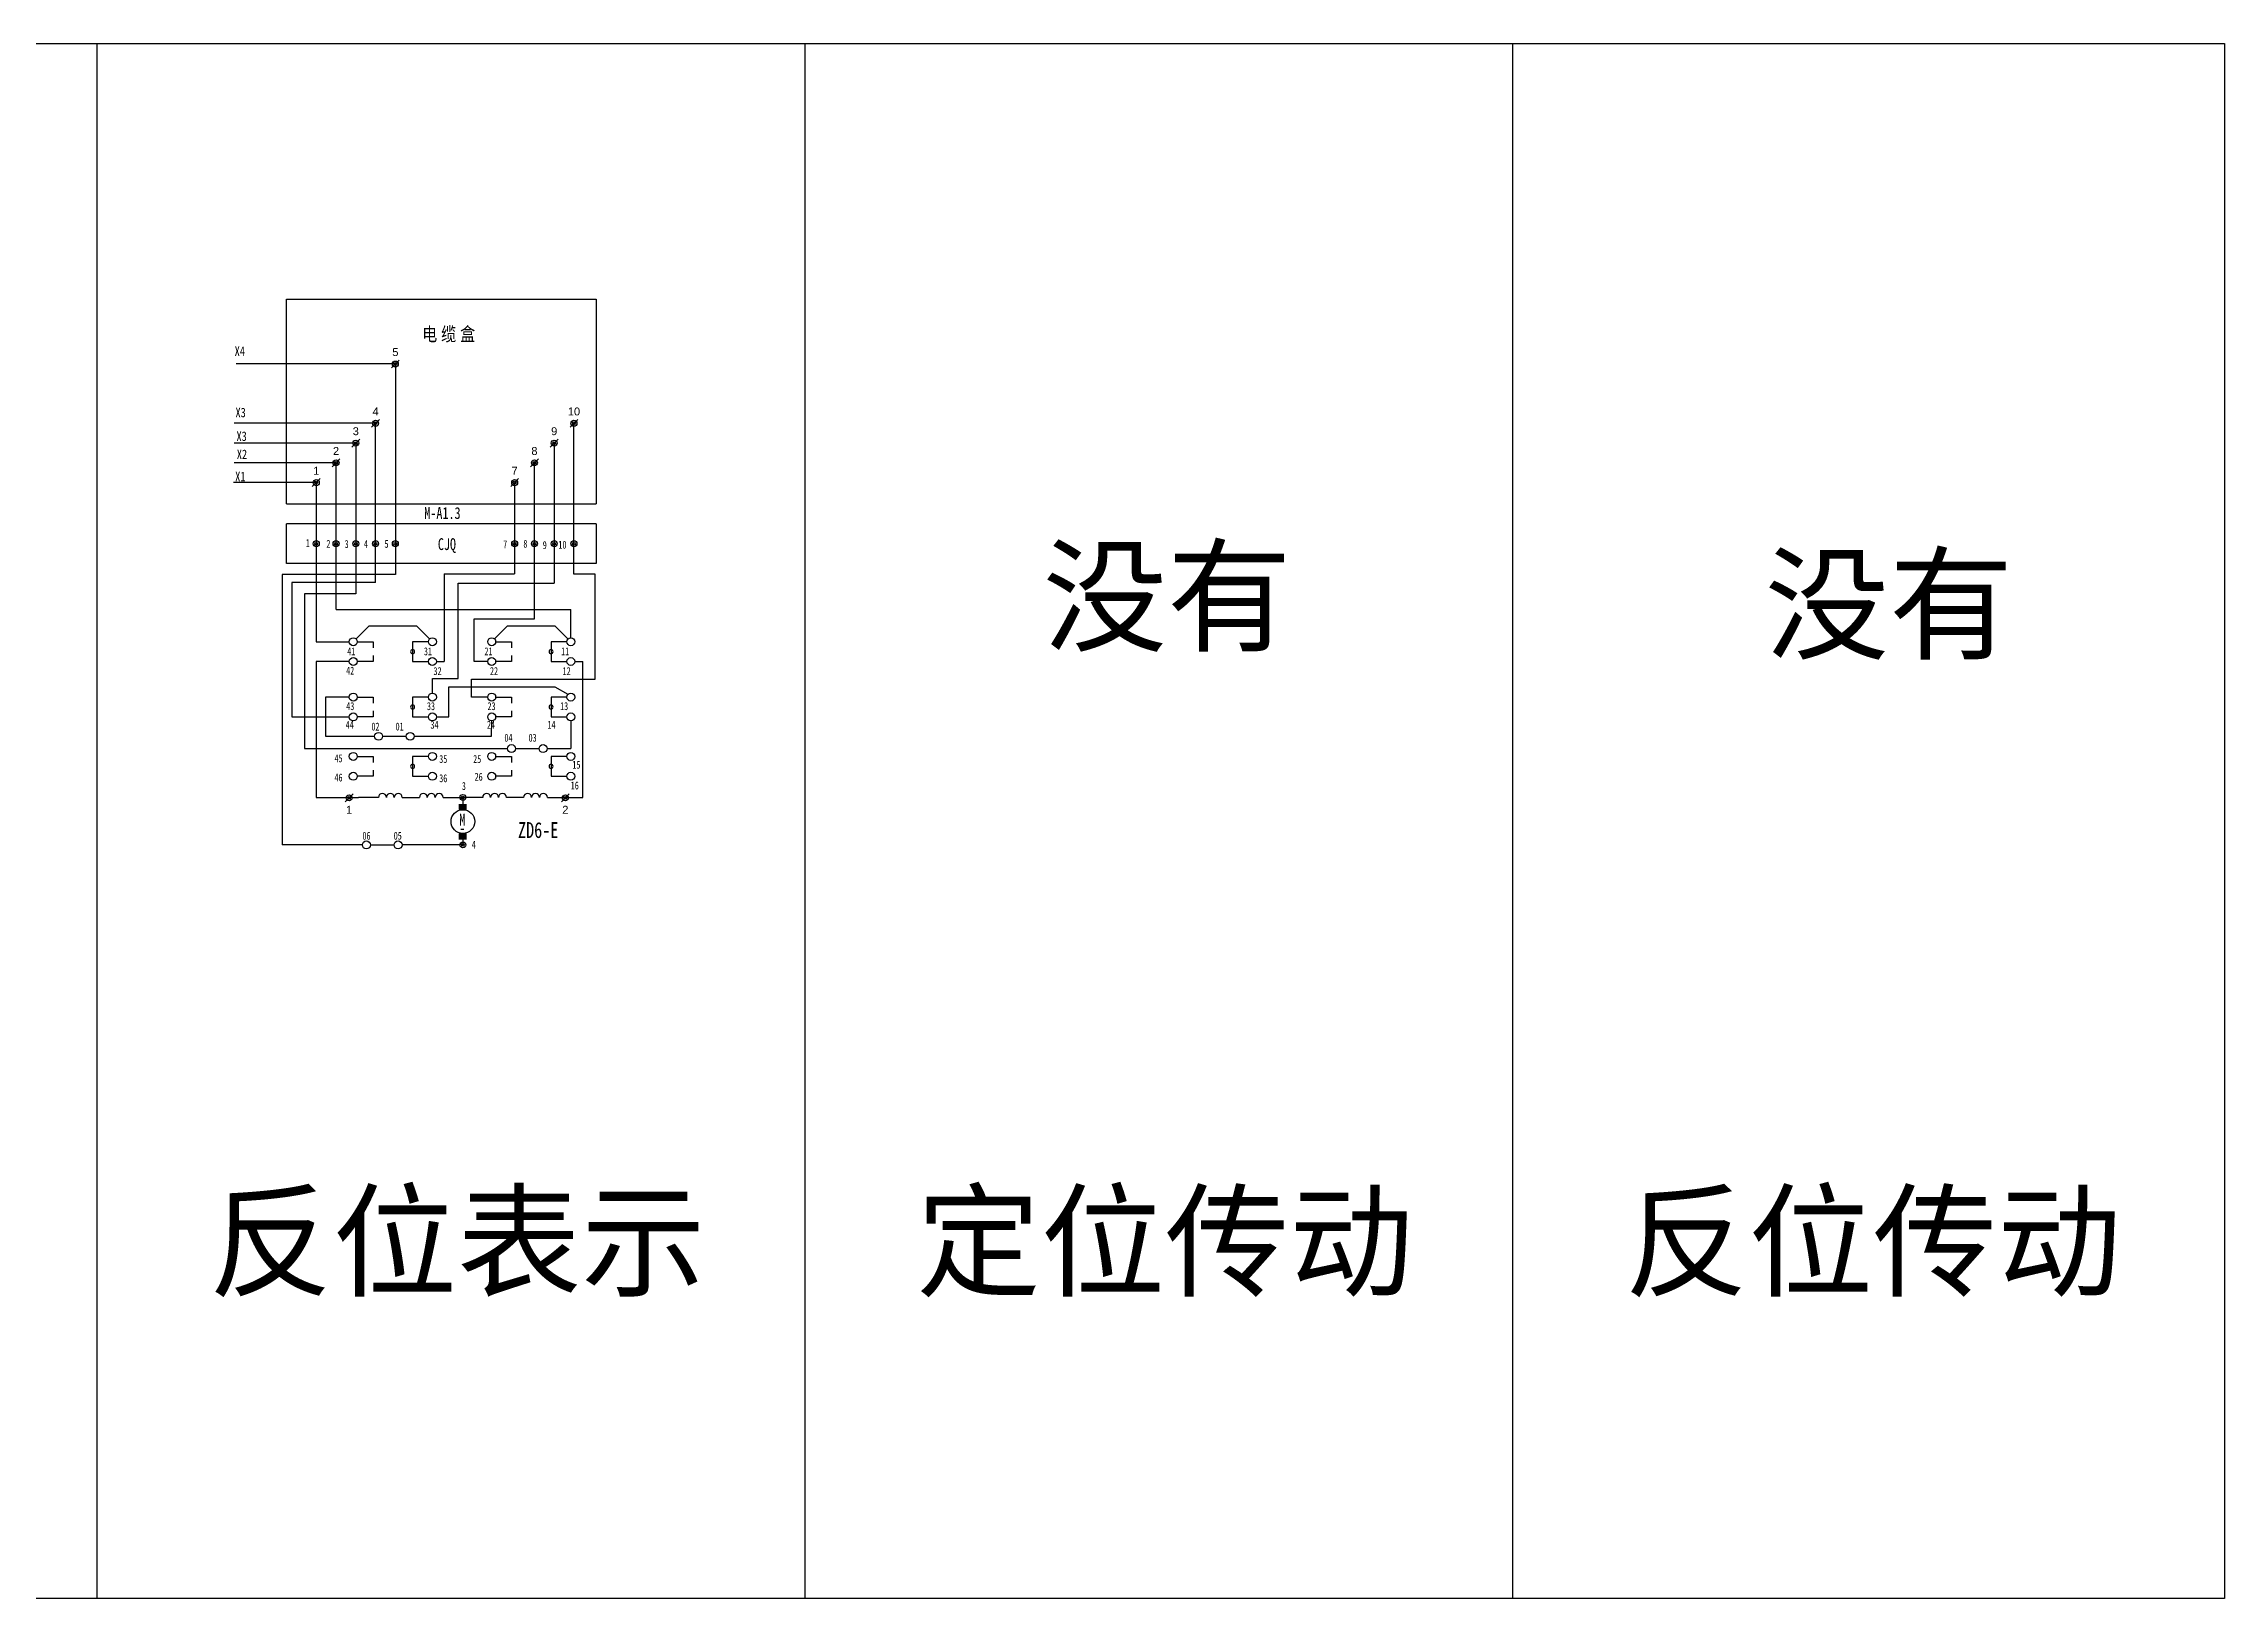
# Model space of a CAD drawing. Header units: millimetres. Extents: x 683 to 10813, y 550 to 4251.
# Drawn here: x 1580 to 2131, y 1604 to 1997 of the extents above; entities that cross this region are included whole.
import ezdxf
from ezdxf.enums import TextEntityAlignment as Align

# ---------------------------------------------------------------- set-up
doc = ezdxf.new("R2010")
doc.units = ezdxf.units.MM
doc.layers.add('1', color=1, linetype='Continuous')
doc.styles.add('HZ', font='NSimSun.ttf', dxfattribs={"width": 0.7})
doc.styles.get("Standard").update_dxf_attribs({"font": 'arial.ttf'})

# ---------------------------------------------------------------- blocks, each defined once
blk = doc.blocks.new('JD73')
at = {"layer": '1'}
for radius in [0.75, 0.35]:
    blk.add_circle((0, 0), radius, dxfattribs=at)
blk = doc.blocks.new('DZ01')
blk.add_line((-1, -1), (1, 1))
at = {"layer": '1'}
for radius in [0.75, 0.35]:
    blk.add_circle((0, 0), radius, dxfattribs=at)
for p in [(0, 2), (0, -4)]:
    blk.add_attdef('DZH', text='', height=2).set_placement(p, align=Align.CENTER)
blk = doc.blocks.new('DZ02')
blk.add_line((-1, -1), (1, 1))
at = {"layer": '1'}
for radius in [0.75, 0.35]:
    blk.add_circle((0, 0), radius, dxfattribs=at)
blk.add_attdef('DZH', text='', height=2).set_placement((0, -4), align=Align.CENTER)

msp = doc.modelspace()

# ---------------------------------------------------------------- linework, layer by layer
for p, q in [((1593.34, 1997.09), (1593.34, 1603.96)), ((1772.34, 1997.09), (1772.34, 1603.96)), ((1951.34, 1603.96), (1951.34, 1997.09)), ((1641.29, 1932.48), (1719.57, 1932.48)), ((1641.29, 1880.7), (1641.29, 1932.48)), ((1719.57, 1932.48), (1719.57, 1880.7)), ((1641.29, 1880.7), (1719.57, 1880.7)), ((1719.57, 1875.64), (1641.29, 1875.64)), ((1641.29, 1865.64), (1641.29, 1875.64)), ((1719.57, 1875.64), (1719.57, 1865.64)), ((1719.57, 1865.64), (1641.29, 1865.64)), ((1708.17, 1845.85), (1708.17, 1840.85)), ((1712.17, 1845.85), (1708.17, 1845.85)), ((1708.17, 1840.85), (1712.17, 1840.85)), ((1714.17, 1840.85), (1716.18, 1840.85)), ((1716.18, 1806.49), (1716.18, 1840.85)), ((1659.17, 1816.85), (1663.17, 1816.85)), ((1663.17, 1816.85), (1663.17, 1815.35)), ((1677.17, 1816.85), (1673.17, 1816.85)), ((1673.17, 1816.85), (1673.17, 1811.85)), ((1694.17, 1816.85), (1698.17, 1816.85)), ((1698.17, 1816.85), (1698.17, 1815.35)), ((1708.17, 1816.85), (1708.17, 1811.85)), ((1712.17, 1816.85), (1708.17, 1816.85)), ((1663.17, 1811.85), (1659.17, 1811.85)), ((1663.17, 1813.35), (1663.17, 1811.85)), ((1673.17, 1811.85), (1677.17, 1811.85)), ((1698.17, 1811.85), (1694.17, 1811.85)), ((1698.17, 1813.35), (1698.17, 1811.85)), ((1708.17, 1811.85), (1712.17, 1811.85)), ((1701.25, 1806.49), (1696.89, 1806.49)), ((1707.25, 1806.49), (1715.14, 1806.49)), ((1715.14, 1806.49), (1716.18, 1806.49)), ((1685.89, 1797.39), (1685.89, 1794.49))]:
    msp.add_line(p, q)
at = {"color": 7, "true_color": 0xffffff}
for p, q in [((1668.81, 1916.09), (1628.57, 1916.09)), ((1668.81, 1916.09), (1668.81, 1862.86)), ((1640.16, 1862.86), (1640.16, 1802.04)), ((1668.81, 1862.86), (1640.16, 1862.86)), ((1659.17, 1845.85), (1663.17, 1845.85)), ((1663.17, 1845.85), (1663.17, 1844.35)), ((1663.17, 1842.35), (1663.17, 1840.85)), ((1648.79, 1840.85), (1648.79, 1806.49)), ((1657.17, 1840.85), (1648.79, 1840.85)), ((1663.17, 1840.85), (1659.17, 1840.85)), ((1648.79, 1806.49), (1659.53, 1806.49)), ((1664.53, 1806.49), (1659.53, 1806.49)), ((1670.53, 1806.49), (1674.89, 1806.49)), ((1680.89, 1806.49), (1685.89, 1806.49)), ((1685.89, 1806.49), (1685.89, 1803.39)), ((1640.16, 1801.99), (1640.16, 1794.49)), ((1660.49, 1794.49), (1640.16, 1794.49)), ((1685.89, 1794.49), (1670.49, 1794.49))]:
    msp.add_line(p, q, dxfattribs=at)
at = {"color": 2}
for p, q in [((1663.81, 1901.09), (1628.07, 1901.09)), ((1663.81, 1860.84), (1663.81, 1901.09)), ((1713.97, 1862.97), (1713.97, 1901.09)), ((1653.81, 1891.09), (1628.01, 1891.09)), ((1653.81, 1854), (1653.81, 1891.09)), ((1703.97, 1851.68), (1703.97, 1891.09)), ((1642.61, 1860.84), (1642.61, 1826.85)), ((1663.81, 1860.84), (1642.61, 1860.84)), ((1719.36, 1862.97), (1713.97, 1862.97)), ((1719.36, 1836.42), (1719.36, 1862.97)), ((1653.81, 1854), (1713.17, 1854)), ((1713.17, 1846.85), (1713.17, 1854)), ((1688.74, 1840.85), (1688.74, 1851.68)), ((1688.74, 1851.68), (1703.97, 1851.68)), ((1693.88, 1846.56), (1697.17, 1849.85)), ((1697.17, 1849.85), (1709.17, 1849.85)), ((1709.17, 1849.85), (1712.46, 1846.56)), ((1694.17, 1845.85), (1698.17, 1845.85)), ((1698.17, 1845.85), (1698.17, 1844.35)), ((1698.17, 1842.35), (1698.17, 1840.85)), ((1688.09, 1836.42), (1719.36, 1836.42)), ((1688.09, 1831.85), (1688.09, 1836.42)), ((1692.17, 1840.85), (1688.74, 1840.85)), ((1698.17, 1840.85), (1694.17, 1840.85)), ((1651.17, 1831.85), (1651.17, 1821.98)), ((1657.17, 1831.85), (1651.17, 1831.85)), ((1659.17, 1831.85), (1663.17, 1831.85)), ((1663.17, 1831.85), (1663.17, 1830.35)), ((1692.17, 1831.85), (1688.09, 1831.85)), ((1694.17, 1831.85), (1698.17, 1831.85)), ((1698.17, 1831.85), (1698.17, 1830.35)), ((1642.61, 1826.85), (1657.17, 1826.85)), ((1663.17, 1826.85), (1659.17, 1826.85)), ((1663.17, 1828.35), (1663.17, 1826.85)), ((1693.16, 1821.94), (1693.17, 1825.85)), ((1698.17, 1826.85), (1694.17, 1826.85)), ((1698.17, 1828.35), (1698.17, 1826.85)), ((1651.17, 1821.98), (1663.56, 1821.94)), ((1673.56, 1821.94), (1693.16, 1821.94))]:
    msp.add_line(p, q, dxfattribs=at)
at = {"color": 7}
for p, q in [((1658.81, 1896.09), (1628.01, 1896.09)), ((1658.81, 1896.09), (1658.81, 1857.94)), ((1708.97, 1896.09), (1708.97, 1860.66)), ((1648.81, 1886.09), (1627.86, 1886.09)), ((1648.81, 1886.09), (1648.81, 1845.85)), ((1698.97, 1886.09), (1698.97, 1863.03)), ((1681.17, 1863.03), (1681.17, 1840.85)), ((1681.17, 1863.03), (1698.97, 1863.03)), ((1684.67, 1836.56), (1684.67, 1860.66)), ((1684.67, 1860.66), (1708.97, 1860.66)), ((1645.81, 1857.94), (1645.81, 1818.85)), ((1658.81, 1857.94), (1645.81, 1857.94)), ((1658.88, 1846.56), (1662.17, 1849.85)), ((1662.17, 1849.85), (1674.17, 1849.85)), ((1674.17, 1849.85), (1677.46, 1846.56)), ((1648.81, 1845.85), (1657.17, 1845.85)), ((1673.17, 1845.85), (1673.17, 1840.85)), ((1677.17, 1845.85), (1673.17, 1845.85)), ((1673.17, 1840.85), (1677.17, 1840.85)), ((1678.17, 1836.56), (1684.67, 1836.56)), ((1678.17, 1832.85), (1678.17, 1836.56)), ((1679.17, 1840.85), (1681.17, 1840.85)), ((1677.17, 1831.85), (1673.17, 1831.85)), ((1673.17, 1831.85), (1673.17, 1826.85)), ((1682.35, 1834.46), (1697.17, 1834.46)), ((1682.35, 1826.85), (1682.35, 1834.46)), ((1697.17, 1834.46), (1709.17, 1834.46)), ((1708.17, 1831.85), (1708.17, 1826.85)), ((1712.17, 1831.85), (1708.17, 1831.85)), ((1709.17, 1834.46), (1712.46, 1832.56)), ((1673.17, 1826.85), (1677.17, 1826.85)), ((1679.17, 1826.85), (1682.35, 1826.85)), ((1708.17, 1826.85), (1712.17, 1826.85)), ((1713.17, 1825.85), (1713.17, 1818.85)), ((1645.81, 1818.85), (1697.17, 1818.85)), ((1707.17, 1818.85), (1713.17, 1818.85)), ((1690.89, 1806.49), (1685.89, 1806.49))]:
    msp.add_line(p, q, dxfattribs=at)
msp.add_lwpolyline([(989.14, 1997.09), (2131.29, 1997.09), (2131.29, 1603.96), (989.14, 1603.96)], close=True)
for points in [[(1672.67, 1843.35, 1), (1673.67, 1843.35, 1)], [(1707.67, 1843.35, 1), (1708.67, 1843.35, 1)], [(1672.67, 1829.35, 1), (1673.67, 1829.35, 1)], [(1707.67, 1829.35, 1), (1708.67, 1829.35, 1)], [(1672.67, 1814.35, 1), (1673.67, 1814.35, 1)], [(1707.67, 1814.35, 1), (1708.67, 1814.35, 1)]]:
    msp.add_lwpolyline(points, format="xyb", close=True)
for points in [[(1685.8, 1804.84, 2, 2, 0), (1685.8, 1803.39, 2, 2, 0)], [(1685.8, 1797.39, 2, 2, 0), (1685.8, 1795.83, 2, 2, 0)]]:
    msp.add_lwpolyline(points, format="xyseb")
for centre, radius in [((1658.17, 1845.85), 1), ((1658.17, 1840.85), 1), ((1678.17, 1845.85), 1), ((1678.17, 1840.85), 1), ((1693.17, 1845.85), 1), ((1693.17, 1840.85), 1), ((1713.17, 1845.85), 1), ((1713.17, 1840.85), 1), ((1658.17, 1831.85), 1), ((1678.17, 1831.85), 1), ((1693.17, 1831.85), 1), ((1713.17, 1831.85), 1), ((1658.17, 1826.85), 1), ((1678.17, 1826.85), 1), ((1693.17, 1826.85), 1), ((1713.17, 1826.85), 1), ((1664.56, 1821.94), 1), ((1672.56, 1821.94), 1), ((1698.17, 1818.85), 1), ((1706.17, 1818.85), 1), ((1658.17, 1816.85), 1), ((1678.17, 1816.85), 1), ((1693.17, 1816.85), 1), ((1713.17, 1816.85), 1), ((1658.17, 1811.85), 1), ((1678.17, 1811.85), 1), ((1693.17, 1811.85), 1), ((1713.17, 1811.85), 1), ((1685.89, 1800.39), 3), ((1661.49, 1794.49), 1), ((1669.49, 1794.49), 1)]:
    msp.add_circle(centre, radius)
at = {"color": 7, "true_color": 0xffffff}
for centre in [(1665.53, 1806.49), (1667.53, 1806.49), (1669.53, 1806.49), (1675.89, 1806.49), (1677.89, 1806.49), (1679.89, 1806.49)]:
    msp.add_arc(centre, 1, 0, 180, dxfattribs=at)
for centre in [(1691.89, 1806.49), (1693.89, 1806.49), (1695.89, 1806.49), (1702.25, 1806.49), (1704.25, 1806.49), (1706.25, 1806.49)]:
    msp.add_arc(centre, 1, 0, 180)
at = {"layer": '1'}
for p, q in [((1665.56, 1821.94), (1671.56, 1821.94)), ((1699.17, 1818.85), (1705.17, 1818.85)), ((1662.44, 1794.49), (1668.44, 1794.49))]:
    msp.add_line(p, q, dxfattribs=at)

# ---------------------------------------------------------------- block references
ref = msp.add_blockref('DZ01', (1668.81, 1916.09))
ref.add_attrib('DZH', '5', dxfattribs={"height": 2}).set_placement((1668.81, 1918.09), align=Align.CENTER)
ref = msp.add_blockref('DZ01', (1663.81, 1901.09))
ref.add_attrib('DZH', '4', dxfattribs={"height": 2}).set_placement((1663.81, 1903.09), align=Align.CENTER)
ref = msp.add_blockref('DZ01', (1713.97, 1901.09))
ref.add_attrib('DZH', '10', dxfattribs={"height": 2}).set_placement((1713.97, 1903.09), align=Align.CENTER)
ref = msp.add_blockref('DZ01', (1658.81, 1896.09))
ref.add_attrib('DZH', '3', dxfattribs={"height": 2}).set_placement((1658.81, 1898.09), align=Align.CENTER)
ref = msp.add_blockref('DZ01', (1708.97, 1896.09))
ref.add_attrib('DZH', '9', dxfattribs={"height": 2}).set_placement((1708.97, 1898.09), align=Align.CENTER)
ref = msp.add_blockref('DZ01', (1653.81, 1891.09))
ref.add_attrib('DZH', '2', dxfattribs={"height": 2}).set_placement((1653.81, 1893.09), align=Align.CENTER)
ref = msp.add_blockref('DZ01', (1703.97, 1891.09))
ref.add_attrib('DZH', '8', dxfattribs={"height": 2}).set_placement((1703.97, 1893.09), align=Align.CENTER)
ref = msp.add_blockref('DZ01', (1648.81, 1886.09))
ref.add_attrib('DZH', '1', dxfattribs={"height": 2}).set_placement((1648.81, 1888.09), align=Align.CENTER)
ref = msp.add_blockref('DZ01', (1698.97, 1886.09))
ref.add_attrib('DZH', '7', dxfattribs={"height": 2}).set_placement((1698.97, 1888.09), align=Align.CENTER)
for p in [(1648.81, 1870.64), (1653.81, 1870.64), (1658.81, 1870.64), (1663.81, 1870.64), (1668.81, 1870.64), (1698.97, 1870.64), (1703.97, 1870.64), (1708.97, 1870.64), (1713.97, 1870.64), (1685.89, 1806.49)]:
    msp.add_blockref('JD73', p)
for p, values in [((1657.11, 1806.37), {'DZH': '1'}), ((1711.79, 1806.37), {'DZH': '2'})]:
    msp.add_blockref('DZ02', p).add_auto_attribs(values)
at = {"color": 1}
msp.add_blockref('JD73', (1685.89, 1794.49), dxfattribs=at)

# ---------------------------------------------------------------- texts
at = {"width": 0.8}
for s, p in [('电', (1675.57, 1921.9)), ('缆', (1680.37, 1921.9)), ('盒', (1685.17, 1921.9))]:
    msp.add_text(s, height=3.5, dxfattribs=at).set_placement(p)
at = {"style": 'HZ'}
for s, height, width, p in [('X4', 2.4, 0.8, (1628.17, 1918.11)), ('X3', 2.4, 0.8, (1628.38, 1902.62)), ('X3', 2.4, 0.8, (1628.63, 1896.62)), ('X2', 2.4, 0.8, (1628.71, 1892.05)), ('X1', 2.4, 0.8, (1628.3, 1886.43)), ('M-A1.3', 3, 0.75, (1676.12, 1876.9)), ('1', 2, 0.75, (1646.15, 1869.81)), ('2', 2, 0.75, (1651.37, 1869.62)), ('3', 2, 0.75, (1655.98, 1869.58)), ('4', 2, 0.75, (1660.86, 1869.57)), ('5', 2, 0.75, (1666.05, 1869.6)), ('CJQ', 3, 0.75, (1679.55, 1869.04)), ('7', 2, 0.75, (1696.08, 1869.49)), ('8', 2, 0.75, (1701.17, 1869.63)), ('9', 2, 0.75, (1706.07, 1869.29)), ('10', 2, 0.75, (1710.03, 1869.39)), ('41                 31             21                 11', 2, 0.75, (1656.64, 1842.43)), ('42            ', 2, 0.75, (1656.36, 1837.54)), ('32            22                12', 2, 0.75, (1678.45, 1837.44)), ('44                   34            24             14', 2, 0.75, (1656.26, 1823.87)), ('43                  33             23                13', 2, 0.75, (1656.39, 1828.57)), ('02    01', 2, 0.75, (1662.75, 1823.41)), ('04    03', 2, 0.75, (1696.38, 1820.58)), ('45', 2, 0.75, (1653.42, 1815.38)), ('35', 2, 0.75, (1679.9, 1815.2)), ('25', 2, 0.75, (1688.48, 1815.2)), ('15', 2, 0.75, (1713.56, 1813.75)), ('46', 2, 0.75, (1653.42, 1810.53)), ('36', 2, 0.75, (1679.9, 1810.34)), ('3', 2, 0.75, (1685.63, 1808.38)), ('26', 2, 0.75, (1688.85, 1810.72)), ('16', 2, 0.75, (1713.15, 1808.51)), ('06    ', 2, 0.75, (1660.49, 1795.8)), ('05', 2, 0.75, (1668.39, 1795.8)), ('M', 3, 0.75, (1684.97, 1799.38)), ('-', 3, 0.75, (1684.97, 1797.25)), ('ZD6-E', 4, 0.75, (1699.82, 1796.24)), ('4', 2, 0.75, (1688.13, 1793.55))]:
    msp.add_text(s, height=height, dxfattribs=dict(at, width=width)).set_placement(p)
at = {"color": 5, "char_height": 23.0368, "attachment_point": 1}
for insert in [(1832.54, 1868.85), (2015.09, 1866.85)]:
    msp.add_mtext_dynamic_manual_height_columns('{\\fSimSun|b0|i0|c134|p2;没有}', width=145.8788, gutter_width=115.18, heights=[0], dxfattribs=dict(at, insert=insert))
at = {"char_height": 23.0368, "attachment_point": 1}
for s, insert in [('{\\fSimSun|b0|i0|c134|p2;反位表示}', (1621.56, 1705.74)), ('{\\fSimSun|b0|i0|c134|p2;定位传动}', (1800.56, 1705.74)), ('{\\fSimSun|b0|i0|c134|p2;反位传动}', (1979.56, 1705.74))]:
    msp.add_mtext_dynamic_manual_height_columns(s, width=145.8788, gutter_width=115.18, heights=[0], dxfattribs=dict(at, insert=insert))

doc.saveas('drawing.dxf')
